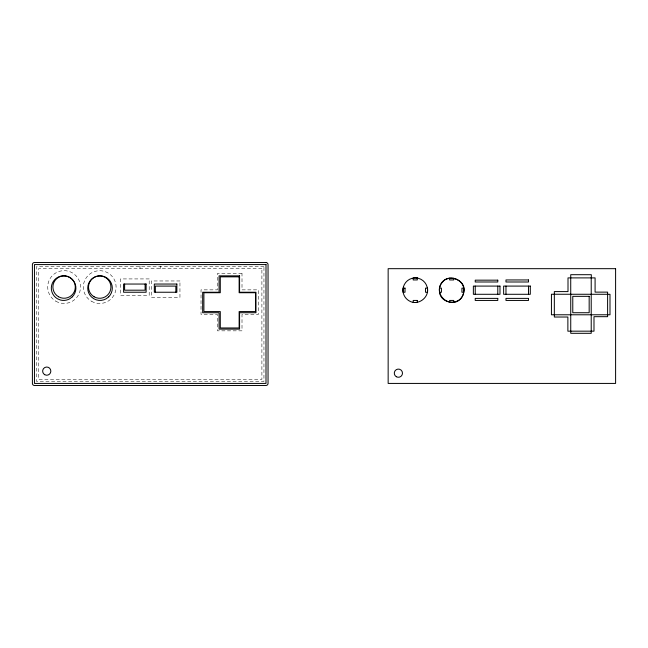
<?xml version="1.0" encoding="UTF-8"?>
<svg xmlns="http://www.w3.org/2000/svg" width="648" height="648" viewBox="0 0 648 648"><rect width="100%" height="100%" fill="white"/><g stroke="black" fill="none" stroke-linecap="round" stroke-linejoin="round"><path stroke-width="0.49" stroke-dasharray="3.24 2.43" d="M160.469 266.036L160.469 268.677M139.976 266.036L139.976 268.677M263.947 266.628L36.499 266.628L36.499 381.372L263.947 381.372L263.947 266.628M261.897 268.677L38.548 268.677L38.548 379.323L261.897 379.323L261.897 268.677M242.004 273.464L217.412 273.464L217.412 289.859L201.026 289.859L201.026 314.442L217.412 314.442L217.412 330.836L242.004 330.836L242.004 314.442L258.398 314.442L258.398 289.859L242.004 289.859L242.004 273.464M149.202 278.924L120.512 278.924L120.512 295.31L149.202 295.31L149.202 278.924M179.95 280.965L151.259 280.965L151.259 297.359L179.95 297.359L179.95 280.965M91.522 301.279A16.394 16.394 0 0 0 116.105 287.088A16.394 16.394 0 0 0 91.522 272.889A16.394 16.394 0 0 0 91.522 301.279M55.906 301.247A16.394 16.394 0 0 0 80.498 287.048A16.394 16.394 0 0 0 55.906 272.849A16.394 16.394 0 0 0 55.906 301.247"/><path stroke-width="0.97" d="M439.514 290.191C438.656 304.698 462.073 306.682 463.636 292.24C466.244 280.924 450.052 272.751 442.576 282.018C431.09 294.646 453.074 311.931 462.316 296.339C472.036 278.259 440 269.673 439.376 290.191M439.709 288.141L441.426 288.141L441.426 292.24L439.725 292.24M463.636 292.24L461.919 292.24L461.919 288.141L463.636 288.166M449.615 278.243L449.623 279.944L453.721 279.944L453.721 278.227M591.324 277.895L591.324 274.695L570.726 274.695L570.742 333.315L591.219 333.315L591.219 277.895M528.509 286.092L528.509 294.289M505.975 286.092L505.975 294.289M497.777 286.092L497.777 294.289M475.235 286.092L475.235 294.289M453.721 302.138L453.721 300.437L449.623 300.437L449.623 302.154M175.851 292.24L175.851 286.092L155.358 286.092L155.358 292.24M145.103 284.043L145.103 290.191L124.61 290.191L124.61 284.043M403.38 287.007L402.967 290.191L403.38 293.374A12.296 12.296 0 0 0 409.115 300.834C418.009 306.447 430.256 297.051 427.137 287.007A12.296 12.296 0 0 0 418.438 278.316L415.263 277.895L412.079 278.316A12.296 12.296 0 0 0 403.38 287.007M72.301 296.833L69.757 298.785A12.296 12.296 0 0 1 60.426 300.016L57.461 298.785A12.296 12.296 0 0 1 53.541 281.086A12.296 12.296 0 0 1 71.515 278.721A12.296 12.296 0 0 1 72.301 296.833M108.718 296.833L106.167 298.785A12.296 12.296 0 0 1 93.871 298.785L91.328 296.833A12.296 12.296 0 0 1 91.328 279.45A12.296 12.296 0 0 1 108.718 279.45A12.296 12.296 0 0 1 108.718 296.833M570.726 331.169L567.875 331.193L567.875 317.026L554.332 317.026L554.332 291.6L568.004 291.6L568.004 277.895L595.091 277.895L595.091 292.127L607.605 292.127L607.605 316.678L593.989 316.678L593.989 331.169L570.726 331.169M265.996 262.529L34.449 262.529A2.049 2.049 0 0 0 32.4 264.578L32.4 383.422A2.049 2.049 0 0 0 34.449 385.471L265.996 385.471A2.049 2.049 0 0 0 268.045 383.422L268.045 264.578A2.049 2.049 0 0 0 265.996 262.529M265.996 264.578L34.449 264.578L34.449 383.422L265.996 383.422L265.996 264.578M615.6 268.677L388.152 268.677L388.152 383.422L615.6 383.422L615.6 268.677M239.566 275.846L219.073 275.846L219.073 292.24L202.678 292.24L202.678 312.733L219.073 312.733L219.073 329.119L239.566 329.119L239.566 312.733L255.96 312.733L255.96 292.24L239.566 292.24L239.566 275.846M239.136 276.842L220.288 276.842L220.288 292.726L203.893 292.726L203.893 311.575L220.288 311.575L220.288 327.969L239.136 327.969L239.136 311.575L255.531 311.575L255.531 292.726L239.136 292.726L239.136 276.842M417.312 277.895L413.213 277.895L413.213 279.944L417.312 279.944L417.312 277.895M528.509 279.944L505.975 279.944L505.975 281.993L528.509 281.993L528.509 279.944M497.777 280.163L475.235 280.163L475.235 281.993L497.777 281.993L497.777 280.163M146.124 284.043L123.582 284.043L123.582 292.24L146.124 292.24L146.124 284.043M176.864 284.043L154.321 284.043L154.321 292.24L176.864 292.24L176.864 284.043M499.981 286.092L473.364 286.092L473.364 294.289L499.981 294.289L499.981 286.092M530.299 286.092L503.634 286.092L503.634 294.289L530.299 294.289L530.299 286.092M405.016 288.141L402.967 288.141L402.967 292.24L405.016 292.24L405.016 288.141M427.55 288.141L425.509 288.141L425.509 292.24L427.55 292.24L427.55 288.141M607.605 294.289L551.44 294.241L551.44 314.782L609.995 314.782L609.995 294.314L607.605 294.289M589.17 296.339L572.775 296.339L572.775 312.733L589.17 312.733L589.17 296.339M497.777 298.388L475.235 298.388L475.235 300.437L497.777 300.437L497.777 298.388M528.509 298.388L505.975 298.388L505.975 300.437L528.509 300.437L528.509 298.388M417.312 300.437L413.213 300.437L413.213 302.486L417.312 302.486L417.312 300.437M396.341 376.731A4.099 4.099 0 0 0 402.489 373.175A4.099 4.099 0 0 0 396.341 369.627A4.099 4.099 0 0 0 396.341 376.731M94.114 296.784A11.202 11.202 0 0 0 110.921 287.088A11.202 11.202 0 0 0 94.114 277.385A11.202 11.202 0 0 0 94.114 296.784M58.506 296.752A11.202 11.202 0 0 0 75.306 287.048A11.202 11.202 0 0 0 58.506 277.344A11.202 11.202 0 0 0 58.506 296.752M44.696 374.682A4.099 4.099 0 0 0 50.844 371.126A4.099 4.099 0 0 0 44.696 367.578A4.099 4.099 0 0 0 44.696 374.682"/></g></svg>
